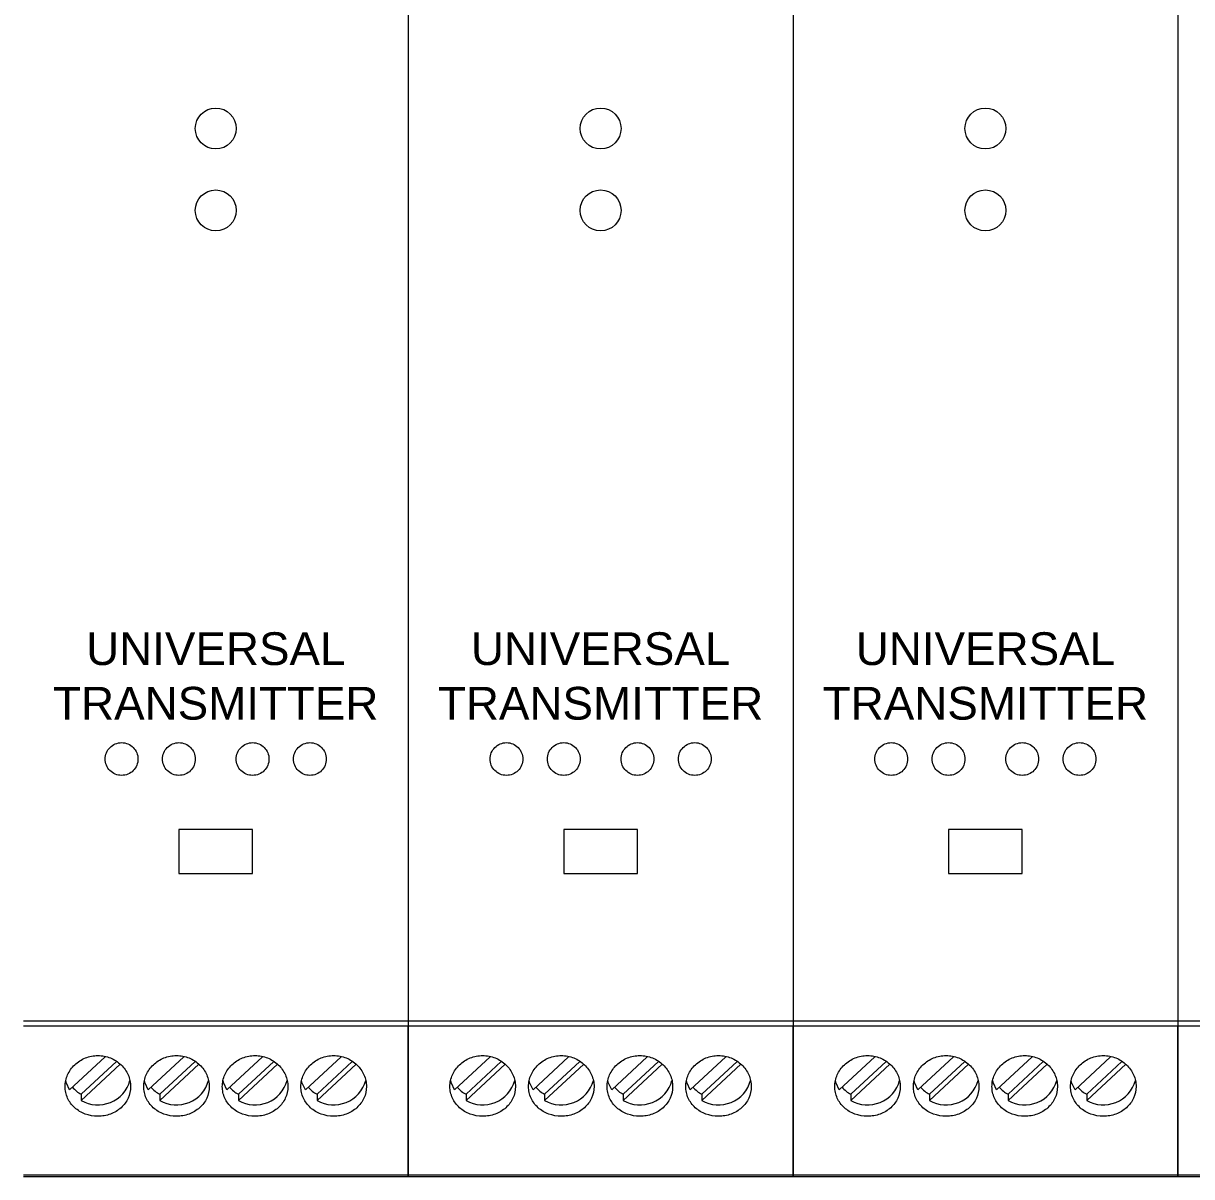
# Model space of a CAD drawing. Header units: millimetres. Extents: x 4137 to 6698, y 1400 to 3585.
# Drawn here: x 5303.6 to 5375, y 2436.8 to 2507.2 of the extents above; entities that cross this region are included whole.
import ezdxf

# ---------------------------------------------------------------- set-up
doc = ezdxf.new("R2010")
doc.units = ezdxf.units.MM
doc.layers.add('000-PI-Oprema', color=30, linetype='Continuous', lineweight=5)
doc.styles.get("Standard").update_dxf_attribs({"font": 'arial.ttf'})

msp = doc.modelspace()

# ---------------------------------------------------------------- linework, layer by layer
at = {"layer": '000-PI-Oprema', "color": 0, "linetype": 'ByBlock', "lineweight": 0}
for p, q in [((5327.145, 2525.704), (5327.145, 2446.278)), ((5327.145, 2525.704), (5327.145, 2446.278)), ((5350.645, 2525.704), (5350.645, 2446.278)), ((5350.645, 2525.704), (5350.645, 2446.278)), ((5374.145, 2525.704), (5374.145, 2446.278)), ((5374.145, 2525.704), (5374.145, 2446.278)), ((5317.645, 2457.978), (5313.145, 2457.978)), ((5313.145, 2457.978), (5313.145, 2455.278)), ((5317.645, 2455.278), (5317.645, 2457.978)), ((5341.145, 2457.978), (5336.645, 2457.978)), ((5336.645, 2457.978), (5336.645, 2455.278)), ((5341.145, 2455.278), (5341.145, 2457.978)), ((5364.645, 2457.978), (5360.145, 2457.978)), ((5360.145, 2457.978), (5360.145, 2455.278)), ((5364.645, 2455.278), (5364.645, 2457.978)), ((5313.145, 2455.278), (5317.645, 2455.278)), ((5336.645, 2455.278), (5341.145, 2455.278)), ((5360.145, 2455.278), (5364.645, 2455.278)), ((5327.145, 2446.278), (5303.645, 2446.278)), ((5303.645, 2445.978), (5327.145, 2445.978)), ((5327.145, 2446.278), (5327.145, 2445.978)), ((5350.645, 2446.278), (5327.145, 2446.278)), ((5327.145, 2446.278), (5327.145, 2445.978)), ((5327.145, 2436.878), (5327.145, 2445.978)), ((5327.145, 2445.978), (5327.145, 2436.878)), ((5327.145, 2445.978), (5350.645, 2445.978)), ((5350.645, 2446.278), (5350.645, 2445.978)), ((5374.145, 2446.278), (5350.645, 2446.278)), ((5350.645, 2446.278), (5350.645, 2445.978)), ((5350.645, 2436.878), (5350.645, 2445.978)), ((5350.645, 2445.978), (5350.645, 2436.878)), ((5350.645, 2445.978), (5374.145, 2445.978)), ((5374.145, 2446.278), (5374.145, 2445.978)), ((5397.645, 2446.278), (5374.145, 2446.278)), ((5374.145, 2446.278), (5374.145, 2445.978)), ((5374.145, 2436.878), (5374.145, 2445.978)), ((5374.145, 2445.978), (5374.145, 2436.878)), ((5374.145, 2445.978), (5397.645, 2445.978)), ((5306.472, 2442.085), (5308.643, 2444.098)), ((5309.331, 2443.799), (5307.179, 2441.804)), ((5309.564, 2443.641), (5307.179, 2441.43)), ((5311.272, 2442.085), (5313.443, 2444.098)), ((5314.131, 2443.799), (5311.979, 2441.804)), ((5314.364, 2443.641), (5311.979, 2441.43)), ((5316.072, 2442.085), (5318.243, 2444.098)), ((5318.931, 2443.799), (5316.779, 2441.804)), ((5319.164, 2443.641), (5316.779, 2441.43)), ((5320.872, 2442.085), (5323.043, 2444.098)), ((5323.731, 2443.799), (5321.579, 2441.804)), ((5323.964, 2443.641), (5321.579, 2441.43)), ((5329.972, 2442.085), (5332.143, 2444.098)), ((5332.831, 2443.799), (5330.679, 2441.804)), ((5333.064, 2443.641), (5330.679, 2441.43)), ((5334.772, 2442.085), (5336.943, 2444.098)), ((5337.631, 2443.799), (5335.479, 2441.804)), ((5337.864, 2443.641), (5335.479, 2441.43)), ((5339.572, 2442.085), (5341.743, 2444.098)), ((5342.431, 2443.799), (5340.279, 2441.804)), ((5342.664, 2443.641), (5340.279, 2441.43)), ((5344.372, 2442.085), (5346.543, 2444.098)), ((5347.231, 2443.799), (5345.079, 2441.804)), ((5347.464, 2443.641), (5345.079, 2441.43)), ((5353.472, 2442.085), (5355.643, 2444.098)), ((5356.331, 2443.799), (5354.179, 2441.804)), ((5356.564, 2443.641), (5354.179, 2441.43)), ((5358.272, 2442.085), (5360.443, 2444.098)), ((5361.131, 2443.799), (5358.979, 2441.804)), ((5361.364, 2443.641), (5358.979, 2441.43)), ((5363.072, 2442.085), (5365.243, 2444.098)), ((5365.931, 2443.799), (5363.779, 2441.804)), ((5366.164, 2443.641), (5363.779, 2441.43)), ((5367.872, 2442.085), (5370.043, 2444.098)), ((5370.731, 2443.799), (5368.579, 2441.804)), ((5370.964, 2443.641), (5368.579, 2441.43)), ((5307.179, 2441.804), (5307.179, 2441.43)), ((5311.979, 2441.804), (5311.979, 2441.43)), ((5316.779, 2441.804), (5316.779, 2441.43)), ((5321.579, 2441.804), (5321.579, 2441.43)), ((5330.679, 2441.804), (5330.679, 2441.43)), ((5335.479, 2441.804), (5335.479, 2441.43)), ((5340.279, 2441.804), (5340.279, 2441.43)), ((5345.079, 2441.804), (5345.079, 2441.43)), ((5354.179, 2441.804), (5354.179, 2441.43)), ((5358.979, 2441.804), (5358.979, 2441.43)), ((5363.779, 2441.804), (5363.779, 2441.43)), ((5368.579, 2441.804), (5368.579, 2441.43)), ((5303.645, 2436.878), (5327.145, 2436.878)), ((5303.645, 2436.778), (5327.145, 2436.778)), ((5327.145, 2436.778), (5327.145, 2436.878)), ((5327.145, 2436.878), (5350.645, 2436.878)), ((5327.145, 2436.878), (5327.145, 2436.778)), ((5327.145, 2436.778), (5350.645, 2436.778)), ((5350.645, 2436.778), (5350.645, 2436.878)), ((5350.645, 2436.878), (5374.145, 2436.878)), ((5350.645, 2436.878), (5350.645, 2436.778)), ((5350.645, 2436.778), (5374.145, 2436.778)), ((5374.145, 2436.778), (5374.145, 2436.878)), ((5374.145, 2436.878), (5397.645, 2436.878)), ((5374.145, 2436.878), (5374.145, 2436.778)), ((5374.145, 2436.778), (5397.645, 2436.778))]:
    msp.add_line(p, q, dxfattribs=at)
at = {"layer": '000-PI-Oprema', "color": 0, "linetype": 'ByBlock', "lineweight": 0, "flags": 128}
for points in [[(5306.472, 2442.085), (5306.28, 2442.491), (5306.239, 2442.642)], [(5311.272, 2442.085), (5311.08, 2442.491), (5311.039, 2442.642)], [(5316.072, 2442.085), (5315.88, 2442.491), (5315.839, 2442.642)], [(5320.872, 2442.085), (5320.68, 2442.491), (5320.639, 2442.642)], [(5329.972, 2442.085), (5329.78, 2442.491), (5329.739, 2442.642)], [(5334.772, 2442.085), (5334.58, 2442.491), (5334.539, 2442.642)], [(5339.572, 2442.085), (5339.38, 2442.491), (5339.339, 2442.642)], [(5344.372, 2442.085), (5344.18, 2442.491), (5344.139, 2442.642)], [(5353.472, 2442.085), (5353.28, 2442.491), (5353.239, 2442.642)], [(5358.272, 2442.085), (5358.08, 2442.491), (5358.039, 2442.642)], [(5363.072, 2442.085), (5362.88, 2442.491), (5362.839, 2442.642)], [(5367.872, 2442.085), (5367.68, 2442.491), (5367.639, 2442.642)]]:
    msp.add_lwpolyline(points, dxfattribs=at)
at = {"layer": '000-PI-Oprema', "color": 0, "linetype": 'ByBlock', "lineweight": 0, "ltscale": 0.25}
for centre in [(5315.395, 2500.778), (5338.895, 2500.778), (5362.395, 2500.778), (5315.395, 2495.778), (5338.895, 2495.778), (5362.395, 2495.778)]:
    msp.add_circle(centre, 1.25, dxfattribs=at)
at = {"layer": '000-PI-Oprema', "color": 0, "linetype": 'ByBlock', "lineweight": 0}
for centre, radius, start, end in [((5308.117, 2443.53), 1.964, 221.10603, 241.47408), ((5308.193, 2443.193), 2.034, 240.1007, 344.49957), ((5312.917, 2443.53), 1.964, 221.10603, 241.47408), ((5312.993, 2443.193), 2.034, 240.1007, 344.49957), ((5317.717, 2443.53), 1.964, 221.10603, 241.47408), ((5317.793, 2443.193), 2.034, 240.1007, 344.49957), ((5322.517, 2443.53), 1.964, 221.10603, 241.47408), ((5322.593, 2443.193), 2.034, 240.1007, 344.49957), ((5331.617, 2443.53), 1.964, 221.10603, 241.47408), ((5331.693, 2443.193), 2.034, 240.1007, 344.49957), ((5336.417, 2443.53), 1.964, 221.10603, 241.47408), ((5336.493, 2443.193), 2.034, 240.1007, 344.49957), ((5341.217, 2443.53), 1.964, 221.10603, 241.47408), ((5341.293, 2443.193), 2.034, 240.1007, 344.49957), ((5346.017, 2443.53), 1.964, 221.10603, 241.47408), ((5346.093, 2443.193), 2.034, 240.1007, 344.49957), ((5355.117, 2443.53), 1.964, 221.10603, 241.47408), ((5355.193, 2443.193), 2.034, 240.1007, 344.49957), ((5359.917, 2443.53), 1.964, 221.10603, 241.47408), ((5359.993, 2443.193), 2.034, 240.1007, 344.49957), ((5364.717, 2443.53), 1.964, 221.10603, 241.47408), ((5364.793, 2443.193), 2.034, 240.1007, 344.49957), ((5369.517, 2443.53), 1.964, 221.10603, 241.47408), ((5369.593, 2443.193), 2.034, 240.1007, 344.49957)]:
    msp.add_arc(centre, radius, start, end, dxfattribs=at)
for points, knots in [([(5308.645, 2462.278), (5308.645, 2462.147), (5308.67, 2462.018), (5308.77, 2461.777), (5308.843, 2461.666), (5309.027, 2461.481), (5309.138, 2461.406), (5309.38, 2461.305), (5309.513, 2461.278), (5309.775, 2461.278), (5309.907, 2461.304), (5310.15, 2461.405), (5310.261, 2461.479), (5310.447, 2461.666), (5310.52, 2461.776), (5310.619, 2462.018), (5310.645, 2462.148), (5310.645, 2462.407), (5310.619, 2462.537), (5310.521, 2462.777), (5310.447, 2462.889), (5310.264, 2463.074), (5310.153, 2463.15), (5309.91, 2463.251), (5309.779, 2463.278), (5309.514, 2463.278), (5309.383, 2463.252), (5309.139, 2463.151), (5309.028, 2463.076), (5308.752, 2462.798), (5308.645, 2462.54), (5308.645, 2462.278)], [0, 0, 0, 0, 0.0625, 0.0625, 0.125, 0.125, 0.1875, 0.1875, 0.25, 0.25, 0.3125, 0.3125, 0.375, 0.375, 0.4375, 0.4375, 0.5, 0.5, 0.5625, 0.5625, 0.625, 0.625, 0.6875, 0.6875, 0.75, 0.75, 0.8125, 0.8125, 0.875, 0.875, 1, 1, 1, 1]), ([(5312.145, 2462.278), (5312.145, 2462.147), (5312.17, 2462.018), (5312.27, 2461.777), (5312.343, 2461.666), (5312.527, 2461.481), (5312.638, 2461.406), (5312.88, 2461.305), (5313.013, 2461.278), (5313.275, 2461.278), (5313.407, 2461.304), (5313.65, 2461.405), (5313.761, 2461.479), (5313.947, 2461.666), (5314.02, 2461.776), (5314.119, 2462.018), (5314.145, 2462.148), (5314.145, 2462.407), (5314.119, 2462.537), (5314.021, 2462.777), (5313.947, 2462.889), (5313.764, 2463.074), (5313.653, 2463.15), (5313.41, 2463.251), (5313.279, 2463.278), (5313.014, 2463.278), (5312.883, 2463.252), (5312.639, 2463.151), (5312.528, 2463.076), (5312.252, 2462.798), (5312.145, 2462.54), (5312.145, 2462.278)], [0, 0, 0, 0, 0.0625, 0.0625, 0.125, 0.125, 0.1875, 0.1875, 0.25, 0.25, 0.3125, 0.3125, 0.375, 0.375, 0.4375, 0.4375, 0.5, 0.5, 0.5625, 0.5625, 0.625, 0.625, 0.6875, 0.6875, 0.75, 0.75, 0.8125, 0.8125, 0.875, 0.875, 1, 1, 1, 1]), ([(5316.645, 2462.278), (5316.645, 2462.147), (5316.67, 2462.018), (5316.77, 2461.777), (5316.843, 2461.666), (5317.027, 2461.481), (5317.138, 2461.406), (5317.38, 2461.305), (5317.513, 2461.278), (5317.775, 2461.278), (5317.907, 2461.304), (5318.15, 2461.405), (5318.261, 2461.479), (5318.447, 2461.666), (5318.52, 2461.776), (5318.619, 2462.018), (5318.645, 2462.148), (5318.645, 2462.407), (5318.619, 2462.537), (5318.521, 2462.777), (5318.447, 2462.889), (5318.264, 2463.074), (5318.153, 2463.15), (5317.91, 2463.251), (5317.779, 2463.278), (5317.514, 2463.278), (5317.383, 2463.252), (5317.139, 2463.151), (5317.028, 2463.076), (5316.752, 2462.798), (5316.645, 2462.54), (5316.645, 2462.278)], [0, 0, 0, 0, 0.0625, 0.0625, 0.125, 0.125, 0.1875, 0.1875, 0.25, 0.25, 0.3125, 0.3125, 0.375, 0.375, 0.4375, 0.4375, 0.5, 0.5, 0.5625, 0.5625, 0.625, 0.625, 0.6875, 0.6875, 0.75, 0.75, 0.8125, 0.8125, 0.875, 0.875, 1, 1, 1, 1]), ([(5320.145, 2462.278), (5320.145, 2462.147), (5320.17, 2462.018), (5320.27, 2461.777), (5320.343, 2461.666), (5320.527, 2461.481), (5320.638, 2461.406), (5320.88, 2461.305), (5321.013, 2461.278), (5321.275, 2461.278), (5321.407, 2461.304), (5321.65, 2461.405), (5321.761, 2461.479), (5321.947, 2461.666), (5322.02, 2461.776), (5322.119, 2462.018), (5322.145, 2462.148), (5322.145, 2462.407), (5322.119, 2462.537), (5322.021, 2462.777), (5321.947, 2462.889), (5321.764, 2463.074), (5321.653, 2463.15), (5321.41, 2463.251), (5321.279, 2463.278), (5321.014, 2463.278), (5320.883, 2463.252), (5320.639, 2463.151), (5320.528, 2463.076), (5320.252, 2462.798), (5320.145, 2462.54), (5320.145, 2462.278)], [0, 0, 0, 0, 0.0625, 0.0625, 0.125, 0.125, 0.1875, 0.1875, 0.25, 0.25, 0.3125, 0.3125, 0.375, 0.375, 0.4375, 0.4375, 0.5, 0.5, 0.5625, 0.5625, 0.625, 0.625, 0.6875, 0.6875, 0.75, 0.75, 0.8125, 0.8125, 0.875, 0.875, 1, 1, 1, 1]), ([(5332.145, 2462.278), (5332.145, 2462.147), (5332.17, 2462.018), (5332.27, 2461.777), (5332.343, 2461.666), (5332.527, 2461.481), (5332.638, 2461.406), (5332.88, 2461.305), (5333.013, 2461.278), (5333.275, 2461.278), (5333.407, 2461.304), (5333.65, 2461.405), (5333.761, 2461.479), (5333.947, 2461.666), (5334.02, 2461.776), (5334.119, 2462.018), (5334.145, 2462.148), (5334.145, 2462.407), (5334.119, 2462.537), (5334.021, 2462.777), (5333.947, 2462.889), (5333.764, 2463.074), (5333.653, 2463.15), (5333.41, 2463.251), (5333.279, 2463.278), (5333.014, 2463.278), (5332.883, 2463.252), (5332.639, 2463.151), (5332.528, 2463.076), (5332.252, 2462.798), (5332.145, 2462.54), (5332.145, 2462.278)], [0, 0, 0, 0, 0.0625, 0.0625, 0.125, 0.125, 0.1875, 0.1875, 0.25, 0.25, 0.3125, 0.3125, 0.375, 0.375, 0.4375, 0.4375, 0.5, 0.5, 0.5625, 0.5625, 0.625, 0.625, 0.6875, 0.6875, 0.75, 0.75, 0.8125, 0.8125, 0.875, 0.875, 1, 1, 1, 1]), ([(5335.645, 2462.278), (5335.645, 2462.147), (5335.67, 2462.018), (5335.77, 2461.777), (5335.843, 2461.666), (5336.027, 2461.481), (5336.138, 2461.406), (5336.38, 2461.305), (5336.513, 2461.278), (5336.775, 2461.278), (5336.907, 2461.304), (5337.15, 2461.405), (5337.261, 2461.479), (5337.447, 2461.666), (5337.52, 2461.776), (5337.619, 2462.018), (5337.645, 2462.148), (5337.645, 2462.407), (5337.619, 2462.537), (5337.521, 2462.777), (5337.447, 2462.889), (5337.264, 2463.074), (5337.153, 2463.15), (5336.91, 2463.251), (5336.779, 2463.278), (5336.514, 2463.278), (5336.383, 2463.252), (5336.139, 2463.151), (5336.028, 2463.076), (5335.752, 2462.798), (5335.645, 2462.54), (5335.645, 2462.278)], [0, 0, 0, 0, 0.0625, 0.0625, 0.125, 0.125, 0.1875, 0.1875, 0.25, 0.25, 0.3125, 0.3125, 0.375, 0.375, 0.4375, 0.4375, 0.5, 0.5, 0.5625, 0.5625, 0.625, 0.625, 0.6875, 0.6875, 0.75, 0.75, 0.8125, 0.8125, 0.875, 0.875, 1, 1, 1, 1]), ([(5340.145, 2462.278), (5340.145, 2462.147), (5340.17, 2462.018), (5340.27, 2461.777), (5340.343, 2461.666), (5340.527, 2461.481), (5340.638, 2461.406), (5340.88, 2461.305), (5341.013, 2461.278), (5341.275, 2461.278), (5341.407, 2461.304), (5341.65, 2461.405), (5341.761, 2461.479), (5341.947, 2461.666), (5342.02, 2461.776), (5342.119, 2462.018), (5342.145, 2462.148), (5342.145, 2462.407), (5342.119, 2462.537), (5342.021, 2462.777), (5341.947, 2462.889), (5341.764, 2463.074), (5341.653, 2463.15), (5341.41, 2463.251), (5341.279, 2463.278), (5341.014, 2463.278), (5340.883, 2463.252), (5340.639, 2463.151), (5340.528, 2463.076), (5340.252, 2462.798), (5340.145, 2462.54), (5340.145, 2462.278)], [0, 0, 0, 0, 0.0625, 0.0625, 0.125, 0.125, 0.1875, 0.1875, 0.25, 0.25, 0.3125, 0.3125, 0.375, 0.375, 0.4375, 0.4375, 0.5, 0.5, 0.5625, 0.5625, 0.625, 0.625, 0.6875, 0.6875, 0.75, 0.75, 0.8125, 0.8125, 0.875, 0.875, 1, 1, 1, 1]), ([(5343.645, 2462.278), (5343.645, 2462.147), (5343.67, 2462.018), (5343.77, 2461.777), (5343.843, 2461.666), (5344.027, 2461.481), (5344.138, 2461.406), (5344.38, 2461.305), (5344.513, 2461.278), (5344.775, 2461.278), (5344.907, 2461.304), (5345.15, 2461.405), (5345.261, 2461.479), (5345.447, 2461.666), (5345.52, 2461.776), (5345.619, 2462.018), (5345.645, 2462.148), (5345.645, 2462.407), (5345.619, 2462.537), (5345.521, 2462.777), (5345.447, 2462.889), (5345.264, 2463.074), (5345.153, 2463.15), (5344.91, 2463.251), (5344.779, 2463.278), (5344.514, 2463.278), (5344.383, 2463.252), (5344.139, 2463.151), (5344.028, 2463.076), (5343.752, 2462.798), (5343.645, 2462.54), (5343.645, 2462.278)], [0, 0, 0, 0, 0.0625, 0.0625, 0.125, 0.125, 0.1875, 0.1875, 0.25, 0.25, 0.3125, 0.3125, 0.375, 0.375, 0.4375, 0.4375, 0.5, 0.5, 0.5625, 0.5625, 0.625, 0.625, 0.6875, 0.6875, 0.75, 0.75, 0.8125, 0.8125, 0.875, 0.875, 1, 1, 1, 1]), ([(5355.645, 2462.278), (5355.645, 2462.147), (5355.67, 2462.018), (5355.77, 2461.777), (5355.843, 2461.666), (5356.027, 2461.481), (5356.138, 2461.406), (5356.38, 2461.305), (5356.513, 2461.278), (5356.775, 2461.278), (5356.907, 2461.304), (5357.15, 2461.405), (5357.261, 2461.479), (5357.447, 2461.666), (5357.52, 2461.776), (5357.619, 2462.018), (5357.645, 2462.148), (5357.645, 2462.407), (5357.619, 2462.537), (5357.521, 2462.777), (5357.447, 2462.889), (5357.264, 2463.074), (5357.153, 2463.15), (5356.91, 2463.251), (5356.779, 2463.278), (5356.514, 2463.278), (5356.383, 2463.252), (5356.139, 2463.151), (5356.028, 2463.076), (5355.752, 2462.798), (5355.645, 2462.54), (5355.645, 2462.278)], [0, 0, 0, 0, 0.0625, 0.0625, 0.125, 0.125, 0.1875, 0.1875, 0.25, 0.25, 0.3125, 0.3125, 0.375, 0.375, 0.4375, 0.4375, 0.5, 0.5, 0.5625, 0.5625, 0.625, 0.625, 0.6875, 0.6875, 0.75, 0.75, 0.8125, 0.8125, 0.875, 0.875, 1, 1, 1, 1]), ([(5359.145, 2462.278), (5359.145, 2462.147), (5359.17, 2462.018), (5359.27, 2461.777), (5359.343, 2461.666), (5359.527, 2461.481), (5359.638, 2461.406), (5359.88, 2461.305), (5360.013, 2461.278), (5360.275, 2461.278), (5360.407, 2461.304), (5360.65, 2461.405), (5360.761, 2461.479), (5360.947, 2461.666), (5361.02, 2461.776), (5361.119, 2462.018), (5361.145, 2462.148), (5361.145, 2462.407), (5361.119, 2462.537), (5361.021, 2462.777), (5360.947, 2462.889), (5360.764, 2463.074), (5360.653, 2463.15), (5360.41, 2463.251), (5360.279, 2463.278), (5360.014, 2463.278), (5359.883, 2463.252), (5359.639, 2463.151), (5359.528, 2463.076), (5359.252, 2462.798), (5359.145, 2462.54), (5359.145, 2462.278)], [0, 0, 0, 0, 0.0625, 0.0625, 0.125, 0.125, 0.1875, 0.1875, 0.25, 0.25, 0.3125, 0.3125, 0.375, 0.375, 0.4375, 0.4375, 0.5, 0.5, 0.5625, 0.5625, 0.625, 0.625, 0.6875, 0.6875, 0.75, 0.75, 0.8125, 0.8125, 0.875, 0.875, 1, 1, 1, 1]), ([(5363.645, 2462.278), (5363.645, 2462.147), (5363.67, 2462.018), (5363.77, 2461.777), (5363.843, 2461.666), (5364.027, 2461.481), (5364.138, 2461.406), (5364.38, 2461.305), (5364.513, 2461.278), (5364.775, 2461.278), (5364.907, 2461.304), (5365.15, 2461.405), (5365.261, 2461.479), (5365.447, 2461.666), (5365.52, 2461.776), (5365.619, 2462.018), (5365.645, 2462.148), (5365.645, 2462.407), (5365.619, 2462.537), (5365.521, 2462.777), (5365.447, 2462.889), (5365.264, 2463.074), (5365.153, 2463.15), (5364.91, 2463.251), (5364.779, 2463.278), (5364.514, 2463.278), (5364.383, 2463.252), (5364.139, 2463.151), (5364.028, 2463.076), (5363.752, 2462.798), (5363.645, 2462.54), (5363.645, 2462.278)], [0, 0, 0, 0, 0.0625, 0.0625, 0.125, 0.125, 0.1875, 0.1875, 0.25, 0.25, 0.3125, 0.3125, 0.375, 0.375, 0.4375, 0.4375, 0.5, 0.5, 0.5625, 0.5625, 0.625, 0.625, 0.6875, 0.6875, 0.75, 0.75, 0.8125, 0.8125, 0.875, 0.875, 1, 1, 1, 1]), ([(5367.145, 2462.278), (5367.145, 2462.147), (5367.17, 2462.018), (5367.27, 2461.777), (5367.343, 2461.666), (5367.527, 2461.481), (5367.638, 2461.406), (5367.88, 2461.305), (5368.013, 2461.278), (5368.275, 2461.278), (5368.407, 2461.304), (5368.65, 2461.405), (5368.761, 2461.479), (5368.947, 2461.666), (5369.02, 2461.776), (5369.119, 2462.018), (5369.145, 2462.148), (5369.145, 2462.407), (5369.119, 2462.537), (5369.021, 2462.777), (5368.947, 2462.889), (5368.764, 2463.074), (5368.653, 2463.15), (5368.41, 2463.251), (5368.279, 2463.278), (5368.014, 2463.278), (5367.883, 2463.252), (5367.639, 2463.151), (5367.528, 2463.076), (5367.252, 2462.798), (5367.145, 2462.54), (5367.145, 2462.278)], [0, 0, 0, 0, 0.0625, 0.0625, 0.125, 0.125, 0.1875, 0.1875, 0.25, 0.25, 0.3125, 0.3125, 0.375, 0.375, 0.4375, 0.4375, 0.5, 0.5, 0.5625, 0.5625, 0.625, 0.625, 0.6875, 0.6875, 0.75, 0.75, 0.8125, 0.8125, 0.875, 0.875, 1, 1, 1, 1]), ([(5308.195, 2440.464), (5308.327, 2440.464), (5308.457, 2440.476), (5308.713, 2440.521), (5308.84, 2440.555), (5309.082, 2440.645), (5309.197, 2440.699), (5309.414, 2440.829), (5309.517, 2440.905), (5309.794, 2441.153), (5309.943, 2441.354), (5310.142, 2441.793), (5310.195, 2442.035), (5310.195, 2442.398), (5310.182, 2442.522), (5310.131, 2442.762), (5310.093, 2442.879), (5309.993, 2443.107), (5309.93, 2443.218), (5309.786, 2443.424), (5309.703, 2443.52), (5309.516, 2443.699), (5309.416, 2443.778), (5309.199, 2443.917), (5309.082, 2443.977), (5308.84, 2444.074), (5308.715, 2444.111), (5308.459, 2444.161), (5308.326, 2444.173), (5307.935, 2444.173), (5307.671, 2444.123), (5307.19, 2443.93), (5306.967, 2443.787), (5306.69, 2443.523), (5306.605, 2443.425), (5306.46, 2443.219), (5306.398, 2443.11), (5306.298, 2442.882), (5306.259, 2442.763), (5306.208, 2442.524), (5306.195, 2442.402), (5306.195, 2442.157), (5306.208, 2442.037), (5306.258, 2441.802), (5306.297, 2441.686), (5306.397, 2441.465), (5306.458, 2441.361), (5306.603, 2441.164), (5306.687, 2441.071), (5306.964, 2440.822), (5307.187, 2440.689), (5307.668, 2440.512), (5307.93, 2440.464), (5308.195, 2440.464)], [0, 0, 0, 0, 0.03125, 0.03125, 0.0625, 0.0625, 0.09375, 0.09375, 0.125, 0.125, 0.1875, 0.1875, 0.25, 0.25, 0.28125, 0.28125, 0.3125, 0.3125, 0.34375, 0.34375, 0.375, 0.375, 0.40625, 0.40625, 0.4375, 0.4375, 0.46875, 0.46875, 0.5, 0.5, 0.5625, 0.5625, 0.625, 0.625, 0.65625, 0.65625, 0.6875, 0.6875, 0.71875, 0.71875, 0.75, 0.75, 0.78125, 0.78125, 0.8125, 0.8125, 0.84375, 0.84375, 0.875, 0.875, 0.9375, 0.9375, 1, 1, 1, 1]), ([(5312.995, 2440.464), (5313.127, 2440.464), (5313.257, 2440.476), (5313.513, 2440.521), (5313.64, 2440.555), (5313.882, 2440.645), (5313.997, 2440.699), (5314.214, 2440.829), (5314.317, 2440.905), (5314.594, 2441.153), (5314.743, 2441.354), (5314.942, 2441.793), (5314.995, 2442.035), (5314.995, 2442.398), (5314.982, 2442.522), (5314.931, 2442.762), (5314.893, 2442.879), (5314.793, 2443.107), (5314.73, 2443.218), (5314.586, 2443.424), (5314.503, 2443.52), (5314.316, 2443.699), (5314.216, 2443.778), (5313.999, 2443.917), (5313.882, 2443.977), (5313.64, 2444.074), (5313.515, 2444.111), (5313.259, 2444.161), (5313.126, 2444.173), (5312.735, 2444.173), (5312.471, 2444.123), (5311.99, 2443.93), (5311.767, 2443.787), (5311.49, 2443.523), (5311.405, 2443.425), (5311.26, 2443.219), (5311.198, 2443.11), (5311.098, 2442.882), (5311.059, 2442.763), (5311.008, 2442.524), (5310.995, 2442.402), (5310.995, 2442.157), (5311.008, 2442.037), (5311.058, 2441.802), (5311.097, 2441.686), (5311.197, 2441.465), (5311.258, 2441.361), (5311.403, 2441.164), (5311.487, 2441.071), (5311.764, 2440.822), (5311.987, 2440.689), (5312.468, 2440.512), (5312.73, 2440.464), (5312.995, 2440.464)], [0, 0, 0, 0, 0.03125, 0.03125, 0.0625, 0.0625, 0.09375, 0.09375, 0.125, 0.125, 0.1875, 0.1875, 0.25, 0.25, 0.28125, 0.28125, 0.3125, 0.3125, 0.34375, 0.34375, 0.375, 0.375, 0.40625, 0.40625, 0.4375, 0.4375, 0.46875, 0.46875, 0.5, 0.5, 0.5625, 0.5625, 0.625, 0.625, 0.65625, 0.65625, 0.6875, 0.6875, 0.71875, 0.71875, 0.75, 0.75, 0.78125, 0.78125, 0.8125, 0.8125, 0.84375, 0.84375, 0.875, 0.875, 0.9375, 0.9375, 1, 1, 1, 1]), ([(5317.795, 2440.464), (5317.927, 2440.464), (5318.057, 2440.476), (5318.313, 2440.521), (5318.44, 2440.555), (5318.682, 2440.645), (5318.797, 2440.699), (5319.014, 2440.829), (5319.117, 2440.905), (5319.394, 2441.153), (5319.543, 2441.354), (5319.742, 2441.793), (5319.795, 2442.035), (5319.795, 2442.398), (5319.782, 2442.522), (5319.731, 2442.762), (5319.693, 2442.879), (5319.593, 2443.107), (5319.53, 2443.218), (5319.386, 2443.424), (5319.303, 2443.52), (5319.116, 2443.699), (5319.016, 2443.778), (5318.799, 2443.917), (5318.682, 2443.977), (5318.44, 2444.074), (5318.315, 2444.111), (5318.059, 2444.161), (5317.926, 2444.173), (5317.535, 2444.173), (5317.271, 2444.123), (5316.79, 2443.93), (5316.567, 2443.787), (5316.29, 2443.523), (5316.205, 2443.425), (5316.06, 2443.219), (5315.998, 2443.11), (5315.898, 2442.882), (5315.859, 2442.763), (5315.808, 2442.524), (5315.795, 2442.402), (5315.795, 2442.157), (5315.808, 2442.037), (5315.858, 2441.802), (5315.897, 2441.686), (5315.997, 2441.465), (5316.058, 2441.361), (5316.203, 2441.164), (5316.287, 2441.071), (5316.564, 2440.822), (5316.787, 2440.689), (5317.268, 2440.512), (5317.53, 2440.464), (5317.795, 2440.464)], [0, 0, 0, 0, 0.03125, 0.03125, 0.0625, 0.0625, 0.09375, 0.09375, 0.125, 0.125, 0.1875, 0.1875, 0.25, 0.25, 0.28125, 0.28125, 0.3125, 0.3125, 0.34375, 0.34375, 0.375, 0.375, 0.40625, 0.40625, 0.4375, 0.4375, 0.46875, 0.46875, 0.5, 0.5, 0.5625, 0.5625, 0.625, 0.625, 0.65625, 0.65625, 0.6875, 0.6875, 0.71875, 0.71875, 0.75, 0.75, 0.78125, 0.78125, 0.8125, 0.8125, 0.84375, 0.84375, 0.875, 0.875, 0.9375, 0.9375, 1, 1, 1, 1]), ([(5322.595, 2440.464), (5322.727, 2440.464), (5322.857, 2440.476), (5323.113, 2440.521), (5323.24, 2440.555), (5323.482, 2440.645), (5323.597, 2440.699), (5323.814, 2440.829), (5323.917, 2440.905), (5324.194, 2441.153), (5324.343, 2441.354), (5324.542, 2441.793), (5324.595, 2442.035), (5324.595, 2442.398), (5324.582, 2442.522), (5324.531, 2442.762), (5324.493, 2442.879), (5324.393, 2443.107), (5324.33, 2443.218), (5324.186, 2443.424), (5324.103, 2443.52), (5323.916, 2443.699), (5323.816, 2443.778), (5323.599, 2443.917), (5323.482, 2443.977), (5323.24, 2444.074), (5323.115, 2444.111), (5322.859, 2444.161), (5322.726, 2444.173), (5322.335, 2444.173), (5322.071, 2444.123), (5321.59, 2443.93), (5321.367, 2443.787), (5321.09, 2443.523), (5321.005, 2443.425), (5320.86, 2443.219), (5320.798, 2443.11), (5320.698, 2442.882), (5320.659, 2442.763), (5320.608, 2442.524), (5320.595, 2442.402), (5320.595, 2442.157), (5320.608, 2442.037), (5320.658, 2441.802), (5320.697, 2441.686), (5320.797, 2441.465), (5320.858, 2441.361), (5321.003, 2441.164), (5321.087, 2441.071), (5321.364, 2440.822), (5321.587, 2440.689), (5322.068, 2440.512), (5322.33, 2440.464), (5322.595, 2440.464)], [0, 0, 0, 0, 0.03125, 0.03125, 0.0625, 0.0625, 0.09375, 0.09375, 0.125, 0.125, 0.1875, 0.1875, 0.25, 0.25, 0.28125, 0.28125, 0.3125, 0.3125, 0.34375, 0.34375, 0.375, 0.375, 0.40625, 0.40625, 0.4375, 0.4375, 0.46875, 0.46875, 0.5, 0.5, 0.5625, 0.5625, 0.625, 0.625, 0.65625, 0.65625, 0.6875, 0.6875, 0.71875, 0.71875, 0.75, 0.75, 0.78125, 0.78125, 0.8125, 0.8125, 0.84375, 0.84375, 0.875, 0.875, 0.9375, 0.9375, 1, 1, 1, 1]), ([(5331.695, 2440.464), (5331.827, 2440.464), (5331.957, 2440.476), (5332.213, 2440.521), (5332.34, 2440.555), (5332.582, 2440.645), (5332.697, 2440.699), (5332.914, 2440.829), (5333.017, 2440.905), (5333.294, 2441.153), (5333.443, 2441.354), (5333.642, 2441.793), (5333.695, 2442.035), (5333.695, 2442.398), (5333.682, 2442.522), (5333.631, 2442.762), (5333.593, 2442.879), (5333.493, 2443.107), (5333.43, 2443.218), (5333.286, 2443.424), (5333.203, 2443.52), (5333.016, 2443.699), (5332.916, 2443.778), (5332.699, 2443.917), (5332.582, 2443.977), (5332.34, 2444.074), (5332.215, 2444.111), (5331.959, 2444.161), (5331.826, 2444.173), (5331.435, 2444.173), (5331.171, 2444.123), (5330.69, 2443.93), (5330.467, 2443.787), (5330.19, 2443.523), (5330.105, 2443.425), (5329.96, 2443.219), (5329.898, 2443.11), (5329.798, 2442.882), (5329.759, 2442.763), (5329.708, 2442.524), (5329.695, 2442.402), (5329.695, 2442.157), (5329.708, 2442.037), (5329.758, 2441.802), (5329.797, 2441.686), (5329.897, 2441.465), (5329.958, 2441.361), (5330.103, 2441.164), (5330.187, 2441.071), (5330.464, 2440.822), (5330.687, 2440.689), (5331.168, 2440.512), (5331.43, 2440.464), (5331.695, 2440.464)], [0, 0, 0, 0, 0.03125, 0.03125, 0.0625, 0.0625, 0.09375, 0.09375, 0.125, 0.125, 0.1875, 0.1875, 0.25, 0.25, 0.28125, 0.28125, 0.3125, 0.3125, 0.34375, 0.34375, 0.375, 0.375, 0.40625, 0.40625, 0.4375, 0.4375, 0.46875, 0.46875, 0.5, 0.5, 0.5625, 0.5625, 0.625, 0.625, 0.65625, 0.65625, 0.6875, 0.6875, 0.71875, 0.71875, 0.75, 0.75, 0.78125, 0.78125, 0.8125, 0.8125, 0.84375, 0.84375, 0.875, 0.875, 0.9375, 0.9375, 1, 1, 1, 1]), ([(5336.495, 2440.464), (5336.627, 2440.464), (5336.757, 2440.476), (5337.013, 2440.521), (5337.14, 2440.555), (5337.382, 2440.645), (5337.497, 2440.699), (5337.714, 2440.829), (5337.817, 2440.905), (5338.094, 2441.153), (5338.243, 2441.354), (5338.442, 2441.793), (5338.495, 2442.035), (5338.495, 2442.398), (5338.482, 2442.522), (5338.431, 2442.762), (5338.393, 2442.879), (5338.293, 2443.107), (5338.23, 2443.218), (5338.086, 2443.424), (5338.003, 2443.52), (5337.816, 2443.699), (5337.716, 2443.778), (5337.499, 2443.917), (5337.382, 2443.977), (5337.14, 2444.074), (5337.015, 2444.111), (5336.759, 2444.161), (5336.626, 2444.173), (5336.235, 2444.173), (5335.971, 2444.123), (5335.49, 2443.93), (5335.267, 2443.787), (5334.99, 2443.523), (5334.905, 2443.425), (5334.76, 2443.219), (5334.698, 2443.11), (5334.598, 2442.882), (5334.559, 2442.763), (5334.508, 2442.524), (5334.495, 2442.402), (5334.495, 2442.157), (5334.508, 2442.037), (5334.558, 2441.802), (5334.597, 2441.686), (5334.697, 2441.465), (5334.758, 2441.361), (5334.903, 2441.164), (5334.987, 2441.071), (5335.264, 2440.822), (5335.487, 2440.689), (5335.968, 2440.512), (5336.23, 2440.464), (5336.495, 2440.464)], [0, 0, 0, 0, 0.03125, 0.03125, 0.0625, 0.0625, 0.09375, 0.09375, 0.125, 0.125, 0.1875, 0.1875, 0.25, 0.25, 0.28125, 0.28125, 0.3125, 0.3125, 0.34375, 0.34375, 0.375, 0.375, 0.40625, 0.40625, 0.4375, 0.4375, 0.46875, 0.46875, 0.5, 0.5, 0.5625, 0.5625, 0.625, 0.625, 0.65625, 0.65625, 0.6875, 0.6875, 0.71875, 0.71875, 0.75, 0.75, 0.78125, 0.78125, 0.8125, 0.8125, 0.84375, 0.84375, 0.875, 0.875, 0.9375, 0.9375, 1, 1, 1, 1]), ([(5341.295, 2440.464), (5341.427, 2440.464), (5341.557, 2440.476), (5341.813, 2440.521), (5341.94, 2440.555), (5342.182, 2440.645), (5342.297, 2440.699), (5342.514, 2440.829), (5342.617, 2440.905), (5342.894, 2441.153), (5343.043, 2441.354), (5343.242, 2441.793), (5343.295, 2442.035), (5343.295, 2442.398), (5343.282, 2442.522), (5343.231, 2442.762), (5343.193, 2442.879), (5343.093, 2443.107), (5343.03, 2443.218), (5342.886, 2443.424), (5342.803, 2443.52), (5342.616, 2443.699), (5342.516, 2443.778), (5342.299, 2443.917), (5342.182, 2443.977), (5341.94, 2444.074), (5341.815, 2444.111), (5341.559, 2444.161), (5341.426, 2444.173), (5341.035, 2444.173), (5340.771, 2444.123), (5340.29, 2443.93), (5340.067, 2443.787), (5339.79, 2443.523), (5339.705, 2443.425), (5339.56, 2443.219), (5339.498, 2443.11), (5339.398, 2442.882), (5339.359, 2442.763), (5339.308, 2442.524), (5339.295, 2442.402), (5339.295, 2442.157), (5339.308, 2442.037), (5339.358, 2441.802), (5339.397, 2441.686), (5339.497, 2441.465), (5339.558, 2441.361), (5339.703, 2441.164), (5339.787, 2441.071), (5340.064, 2440.822), (5340.287, 2440.689), (5340.768, 2440.512), (5341.03, 2440.464), (5341.295, 2440.464)], [0, 0, 0, 0, 0.03125, 0.03125, 0.0625, 0.0625, 0.09375, 0.09375, 0.125, 0.125, 0.1875, 0.1875, 0.25, 0.25, 0.28125, 0.28125, 0.3125, 0.3125, 0.34375, 0.34375, 0.375, 0.375, 0.40625, 0.40625, 0.4375, 0.4375, 0.46875, 0.46875, 0.5, 0.5, 0.5625, 0.5625, 0.625, 0.625, 0.65625, 0.65625, 0.6875, 0.6875, 0.71875, 0.71875, 0.75, 0.75, 0.78125, 0.78125, 0.8125, 0.8125, 0.84375, 0.84375, 0.875, 0.875, 0.9375, 0.9375, 1, 1, 1, 1]), ([(5346.095, 2440.464), (5346.227, 2440.464), (5346.357, 2440.476), (5346.613, 2440.521), (5346.74, 2440.555), (5346.982, 2440.645), (5347.097, 2440.699), (5347.314, 2440.829), (5347.417, 2440.905), (5347.694, 2441.153), (5347.843, 2441.354), (5348.042, 2441.793), (5348.095, 2442.035), (5348.095, 2442.398), (5348.082, 2442.522), (5348.031, 2442.762), (5347.993, 2442.879), (5347.893, 2443.107), (5347.83, 2443.218), (5347.686, 2443.424), (5347.603, 2443.52), (5347.416, 2443.699), (5347.316, 2443.778), (5347.099, 2443.917), (5346.982, 2443.977), (5346.74, 2444.074), (5346.615, 2444.111), (5346.359, 2444.161), (5346.226, 2444.173), (5345.835, 2444.173), (5345.571, 2444.123), (5345.09, 2443.93), (5344.867, 2443.787), (5344.59, 2443.523), (5344.505, 2443.425), (5344.36, 2443.219), (5344.298, 2443.11), (5344.198, 2442.882), (5344.159, 2442.763), (5344.108, 2442.524), (5344.095, 2442.402), (5344.095, 2442.157), (5344.108, 2442.037), (5344.158, 2441.802), (5344.197, 2441.686), (5344.297, 2441.465), (5344.358, 2441.361), (5344.503, 2441.164), (5344.587, 2441.071), (5344.864, 2440.822), (5345.087, 2440.689), (5345.568, 2440.512), (5345.83, 2440.464), (5346.095, 2440.464)], [0, 0, 0, 0, 0.03125, 0.03125, 0.0625, 0.0625, 0.09375, 0.09375, 0.125, 0.125, 0.1875, 0.1875, 0.25, 0.25, 0.28125, 0.28125, 0.3125, 0.3125, 0.34375, 0.34375, 0.375, 0.375, 0.40625, 0.40625, 0.4375, 0.4375, 0.46875, 0.46875, 0.5, 0.5, 0.5625, 0.5625, 0.625, 0.625, 0.65625, 0.65625, 0.6875, 0.6875, 0.71875, 0.71875, 0.75, 0.75, 0.78125, 0.78125, 0.8125, 0.8125, 0.84375, 0.84375, 0.875, 0.875, 0.9375, 0.9375, 1, 1, 1, 1]), ([(5355.195, 2440.464), (5355.327, 2440.464), (5355.457, 2440.476), (5355.713, 2440.521), (5355.84, 2440.555), (5356.082, 2440.645), (5356.197, 2440.699), (5356.414, 2440.829), (5356.517, 2440.905), (5356.794, 2441.153), (5356.943, 2441.354), (5357.142, 2441.793), (5357.195, 2442.035), (5357.195, 2442.398), (5357.182, 2442.522), (5357.131, 2442.762), (5357.093, 2442.879), (5356.993, 2443.107), (5356.93, 2443.218), (5356.786, 2443.424), (5356.703, 2443.52), (5356.516, 2443.699), (5356.416, 2443.778), (5356.199, 2443.917), (5356.082, 2443.977), (5355.84, 2444.074), (5355.715, 2444.111), (5355.459, 2444.161), (5355.326, 2444.173), (5354.935, 2444.173), (5354.671, 2444.123), (5354.19, 2443.93), (5353.967, 2443.787), (5353.69, 2443.523), (5353.605, 2443.425), (5353.46, 2443.219), (5353.398, 2443.11), (5353.298, 2442.882), (5353.259, 2442.763), (5353.208, 2442.524), (5353.195, 2442.402), (5353.195, 2442.157), (5353.208, 2442.037), (5353.258, 2441.802), (5353.297, 2441.686), (5353.397, 2441.465), (5353.458, 2441.361), (5353.603, 2441.164), (5353.687, 2441.071), (5353.964, 2440.822), (5354.187, 2440.689), (5354.668, 2440.512), (5354.93, 2440.464), (5355.195, 2440.464)], [0, 0, 0, 0, 0.03125, 0.03125, 0.0625, 0.0625, 0.09375, 0.09375, 0.125, 0.125, 0.1875, 0.1875, 0.25, 0.25, 0.28125, 0.28125, 0.3125, 0.3125, 0.34375, 0.34375, 0.375, 0.375, 0.40625, 0.40625, 0.4375, 0.4375, 0.46875, 0.46875, 0.5, 0.5, 0.5625, 0.5625, 0.625, 0.625, 0.65625, 0.65625, 0.6875, 0.6875, 0.71875, 0.71875, 0.75, 0.75, 0.78125, 0.78125, 0.8125, 0.8125, 0.84375, 0.84375, 0.875, 0.875, 0.9375, 0.9375, 1, 1, 1, 1]), ([(5359.995, 2440.464), (5360.127, 2440.464), (5360.257, 2440.476), (5360.513, 2440.521), (5360.64, 2440.555), (5360.882, 2440.645), (5360.997, 2440.699), (5361.214, 2440.829), (5361.317, 2440.905), (5361.594, 2441.153), (5361.743, 2441.354), (5361.942, 2441.793), (5361.995, 2442.035), (5361.995, 2442.398), (5361.982, 2442.522), (5361.931, 2442.762), (5361.893, 2442.879), (5361.793, 2443.107), (5361.73, 2443.218), (5361.586, 2443.424), (5361.503, 2443.52), (5361.316, 2443.699), (5361.216, 2443.778), (5360.999, 2443.917), (5360.882, 2443.977), (5360.64, 2444.074), (5360.515, 2444.111), (5360.259, 2444.161), (5360.126, 2444.173), (5359.735, 2444.173), (5359.471, 2444.123), (5358.99, 2443.93), (5358.767, 2443.787), (5358.49, 2443.523), (5358.405, 2443.425), (5358.26, 2443.219), (5358.198, 2443.11), (5358.098, 2442.882), (5358.059, 2442.763), (5358.008, 2442.524), (5357.995, 2442.402), (5357.995, 2442.157), (5358.008, 2442.037), (5358.058, 2441.802), (5358.097, 2441.686), (5358.197, 2441.465), (5358.258, 2441.361), (5358.403, 2441.164), (5358.487, 2441.071), (5358.764, 2440.822), (5358.987, 2440.689), (5359.468, 2440.512), (5359.73, 2440.464), (5359.995, 2440.464)], [0, 0, 0, 0, 0.03125, 0.03125, 0.0625, 0.0625, 0.09375, 0.09375, 0.125, 0.125, 0.1875, 0.1875, 0.25, 0.25, 0.28125, 0.28125, 0.3125, 0.3125, 0.34375, 0.34375, 0.375, 0.375, 0.40625, 0.40625, 0.4375, 0.4375, 0.46875, 0.46875, 0.5, 0.5, 0.5625, 0.5625, 0.625, 0.625, 0.65625, 0.65625, 0.6875, 0.6875, 0.71875, 0.71875, 0.75, 0.75, 0.78125, 0.78125, 0.8125, 0.8125, 0.84375, 0.84375, 0.875, 0.875, 0.9375, 0.9375, 1, 1, 1, 1]), ([(5364.795, 2440.464), (5364.927, 2440.464), (5365.057, 2440.476), (5365.313, 2440.521), (5365.44, 2440.555), (5365.682, 2440.645), (5365.797, 2440.699), (5366.014, 2440.829), (5366.117, 2440.905), (5366.394, 2441.153), (5366.543, 2441.354), (5366.742, 2441.793), (5366.795, 2442.035), (5366.795, 2442.398), (5366.782, 2442.522), (5366.731, 2442.762), (5366.693, 2442.879), (5366.593, 2443.107), (5366.53, 2443.218), (5366.386, 2443.424), (5366.303, 2443.52), (5366.116, 2443.699), (5366.016, 2443.778), (5365.799, 2443.917), (5365.682, 2443.977), (5365.44, 2444.074), (5365.315, 2444.111), (5365.059, 2444.161), (5364.926, 2444.173), (5364.535, 2444.173), (5364.271, 2444.123), (5363.79, 2443.93), (5363.567, 2443.787), (5363.29, 2443.523), (5363.205, 2443.425), (5363.06, 2443.219), (5362.998, 2443.11), (5362.898, 2442.882), (5362.859, 2442.763), (5362.808, 2442.524), (5362.795, 2442.402), (5362.795, 2442.157), (5362.808, 2442.037), (5362.858, 2441.802), (5362.897, 2441.686), (5362.997, 2441.465), (5363.058, 2441.361), (5363.203, 2441.164), (5363.287, 2441.071), (5363.564, 2440.822), (5363.787, 2440.689), (5364.268, 2440.512), (5364.53, 2440.464), (5364.795, 2440.464)], [0, 0, 0, 0, 0.03125, 0.03125, 0.0625, 0.0625, 0.09375, 0.09375, 0.125, 0.125, 0.1875, 0.1875, 0.25, 0.25, 0.28125, 0.28125, 0.3125, 0.3125, 0.34375, 0.34375, 0.375, 0.375, 0.40625, 0.40625, 0.4375, 0.4375, 0.46875, 0.46875, 0.5, 0.5, 0.5625, 0.5625, 0.625, 0.625, 0.65625, 0.65625, 0.6875, 0.6875, 0.71875, 0.71875, 0.75, 0.75, 0.78125, 0.78125, 0.8125, 0.8125, 0.84375, 0.84375, 0.875, 0.875, 0.9375, 0.9375, 1, 1, 1, 1]), ([(5369.595, 2440.464), (5369.727, 2440.464), (5369.857, 2440.476), (5370.113, 2440.521), (5370.24, 2440.555), (5370.482, 2440.645), (5370.597, 2440.699), (5370.814, 2440.829), (5370.917, 2440.905), (5371.194, 2441.153), (5371.343, 2441.354), (5371.542, 2441.793), (5371.595, 2442.035), (5371.595, 2442.398), (5371.582, 2442.522), (5371.531, 2442.762), (5371.493, 2442.879), (5371.393, 2443.107), (5371.33, 2443.218), (5371.186, 2443.424), (5371.103, 2443.52), (5370.916, 2443.699), (5370.816, 2443.778), (5370.599, 2443.917), (5370.482, 2443.977), (5370.24, 2444.074), (5370.115, 2444.111), (5369.859, 2444.161), (5369.726, 2444.173), (5369.335, 2444.173), (5369.071, 2444.123), (5368.59, 2443.93), (5368.367, 2443.787), (5368.09, 2443.523), (5368.005, 2443.425), (5367.86, 2443.219), (5367.798, 2443.11), (5367.698, 2442.882), (5367.659, 2442.763), (5367.608, 2442.524), (5367.595, 2442.402), (5367.595, 2442.157), (5367.608, 2442.037), (5367.658, 2441.802), (5367.697, 2441.686), (5367.797, 2441.465), (5367.858, 2441.361), (5368.003, 2441.164), (5368.087, 2441.071), (5368.364, 2440.822), (5368.587, 2440.689), (5369.068, 2440.512), (5369.33, 2440.464), (5369.595, 2440.464)], [0, 0, 0, 0, 0.03125, 0.03125, 0.0625, 0.0625, 0.09375, 0.09375, 0.125, 0.125, 0.1875, 0.1875, 0.25, 0.25, 0.28125, 0.28125, 0.3125, 0.3125, 0.34375, 0.34375, 0.375, 0.375, 0.40625, 0.40625, 0.4375, 0.4375, 0.46875, 0.46875, 0.5, 0.5, 0.5625, 0.5625, 0.625, 0.625, 0.65625, 0.65625, 0.6875, 0.6875, 0.71875, 0.71875, 0.75, 0.75, 0.78125, 0.78125, 0.8125, 0.8125, 0.84375, 0.84375, 0.875, 0.875, 0.9375, 0.9375, 1, 1, 1, 1])]:
    msp.add_open_spline(points, degree=3, knots=knots, dxfattribs=at)

# ---------------------------------------------------------------- texts
at = {"layer": '000-PI-Oprema', "color": 0, "linetype": 'ByBlock', "lineweight": 0, "ltscale": 0.25, "char_height": 2, "attachment_point": 8}
for insert in [(5315.395, 2464.655), (5338.895, 2464.655), (5362.395, 2464.655)]:
    msp.add_mtext_dynamic_manual_height_columns('UNIVERSAL\\PTRANSMITTER', width=11.75, gutter_width=0, heights=[9.106], dxfattribs=dict(at, insert=insert))

doc.saveas('drawing.dxf')
